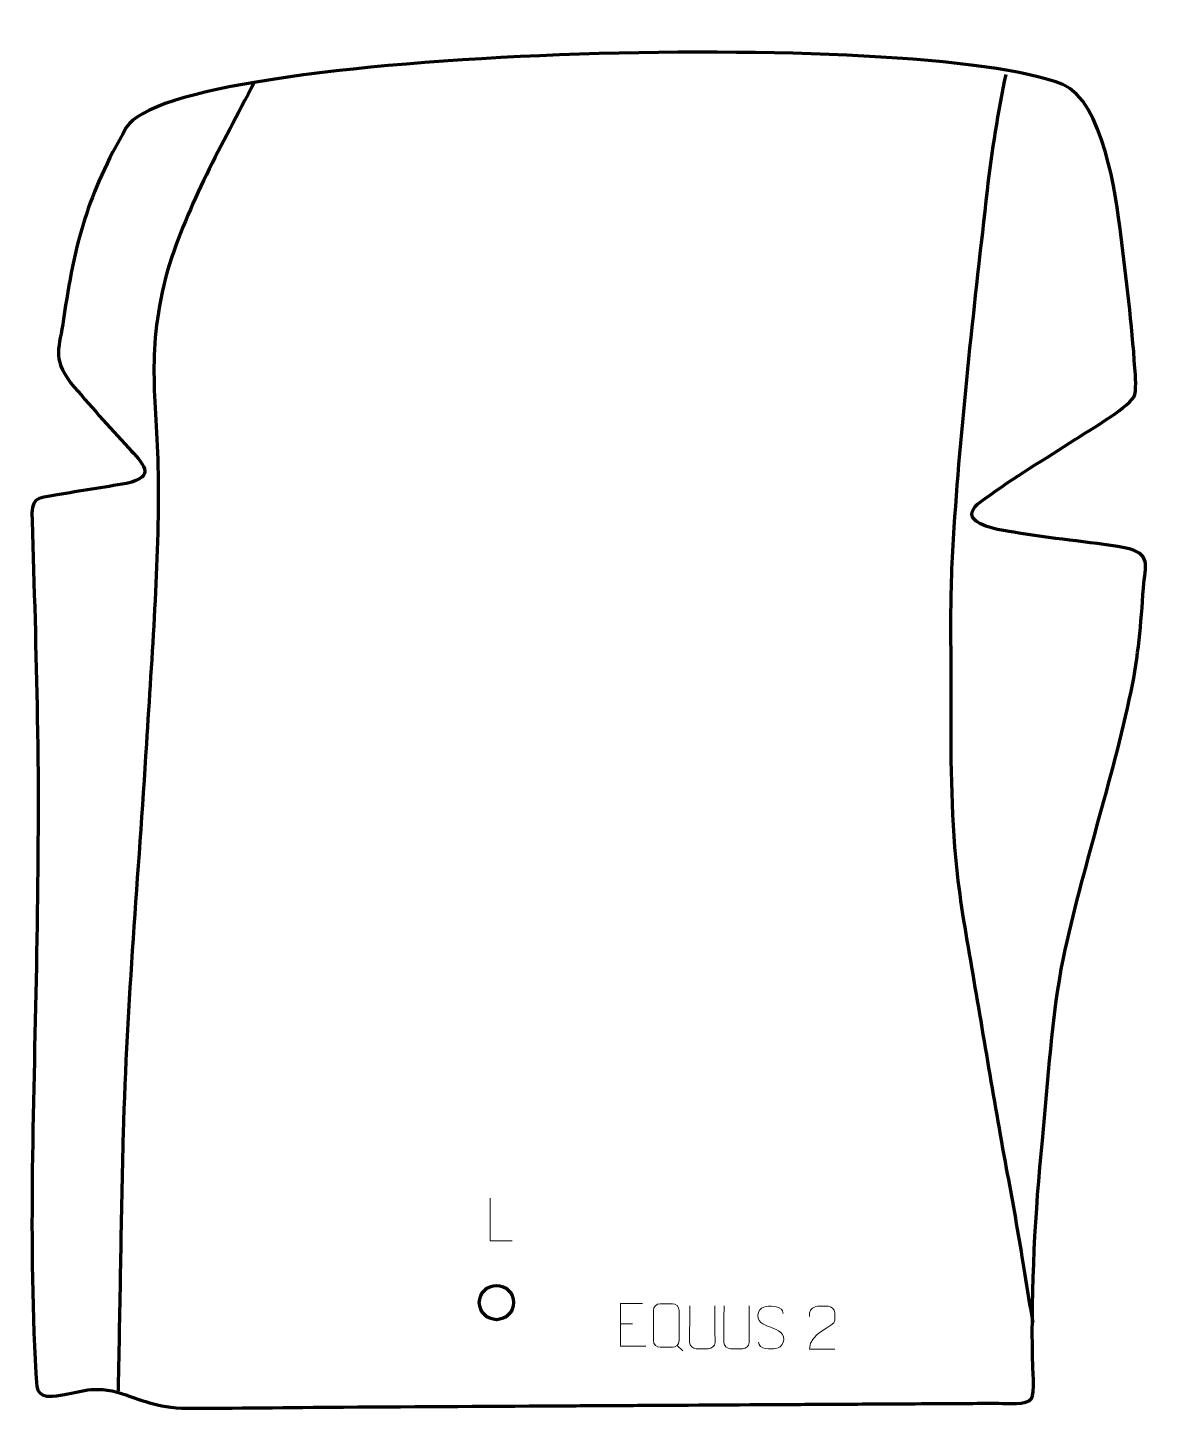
# Model space of a CAD drawing. Header units: millimetres. Extents: x 1394 to 2051, y 91 to 896.
import ezdxf

# ---------------------------------------------------------------- set-up
doc = ezdxf.new("R2010")
doc.units = ezdxf.units.MM
doc.header["$MEASUREMENT"] = 0
doc.layers.add('layer 1', color=7, linetype='Continuous')
doc.layers.add('layer 2', color=7, linetype='Continuous')

msp = doc.modelspace()

# ---------------------------------------------------------------- linework, layer by layer
at = {"layer": 'layer 1', "color": 142, "lineweight": 200}
msp.add_ellipse((1668.1211, 152.4122), major_axis=(10.0209, 0), ratio=0.99999002, dxfattribs=at)
at = {"layer": 'layer 1', "color": 142, "lineweight": 158}
for points, knots in [([(1526.7285, 864.5338), (1507.2566, 827.3126), (1488.4813, 794.6648), (1476.0112, 754.7424), (1476.0112, 754.7424), (1463.3444, 707.6208), (1469.461, 682.3222), (1470.6015, 635.8864), (1470.6015, 635.8864), (1471.1962, 583.8017), (1466.8242, 530.509), (1463.7222, 478.4484), (1463.7222, 478.4484), (1459.0297, 402.4207), (1452.2233, 327.2682), (1450.1779, 251.012), (1450.1779, 251.012), (1448.8987, 202.9067), (1448.3207, 154.8565), (1447.2818, 106.7643), (1447.2818, 106.7643), (1447.2325, 104.4816), (1447.1652, 102.2011), (1447.0903, 99.9191)], [0, 0, 0, 0, 0.14285714, 0.14285714, 0.14285714, 0.14285714, 0.28571429, 0.28571429, 0.28571429, 0.28571429, 0.42857143, 0.42857143, 0.42857143, 0.42857143, 0.57142857, 0.57142857, 0.57142857, 0.57142857, 0.71428571, 0.71428571, 0.71428571, 0.71428571, 1, 1, 1, 1]), ([(1965.421, 869.2), (1960.8591, 846.995), (1957.2212, 824.8177), (1954.5645, 801.3969), (1954.5645, 801.3969), (1947.1854, 736.322), (1939.5229, 670.1794), (1935.1619, 604.8685), (1935.1619, 604.8685), (1933.9121, 586.1511), (1933.2245, 567.4738), (1933.2054, 548.7137), (1933.2054, 548.7137), (1933.2433, 538.8677), (1933.3704, 529.0254), (1933.3546, 519.1786), (1933.3546, 519.1786), (1933.2603, 485.4286), (1932.9701, 451.8654), (1935.5533, 418.1761), (1935.5533, 418.1761), (1937.2017, 397.2119), (1940.5012, 376.5668), (1944.1078, 355.8683), (1944.1078, 355.8683), (1951.3997, 314.1366), (1958.0734, 272.3073), (1965.7701, 230.6449), (1965.7701, 230.6449), (1968.9499, 213.4534), (1972.1055, 196.2751), (1974.8848, 179.0126), (1974.8848, 179.0126), (1975.3816, 175.8989), (1975.8832, 172.7869), (1976.3964, 169.6759), (1976.3964, 169.6759), (1977.9973, 160.0026), (1979.5983, 150.3292), (1981.1992, 140.6559)], [0, 0, 0, 0, 0.09090909, 0.09090909, 0.09090909, 0.09090909, 0.18181818, 0.18181818, 0.18181818, 0.18181818, 0.27272727, 0.27272727, 0.27272727, 0.27272727, 0.36363636, 0.36363636, 0.36363636, 0.36363636, 0.45454545, 0.45454545, 0.45454545, 0.45454545, 0.54545455, 0.54545455, 0.54545455, 0.54545455, 0.63636364, 0.63636364, 0.63636364, 0.63636364, 0.72727273, 0.72727273, 0.72727273, 0.72727273, 0.81818182, 0.81818182, 0.81818182, 0.81818182, 1, 1, 1, 1])]:
    msp.add_open_spline(points, degree=3, knots=knots, dxfattribs=at)
at = {"layer": 'layer 2', "color": 242, "lineweight": 158}
msp.add_open_spline([(2032.5979, 775.6957), (2035.6966, 749.9942), (2039.1855, 723.2834), (2040.8368, 697.522), (2040.8368, 697.522), (2041.074, 693.8216), (2042.0797, 684.1045), (2040.151, 680.8847), (2040.151, 680.8847), (2035.409, 673.6195), (2014.4916, 661.6713), (2006.1408, 656.2176), (2006.1408, 656.2176), (1988.7313, 644.9642), (1969.9553, 633.804), (1953.3341, 621.5846), (1953.3341, 621.5846), (1950.0377, 619.1611), (1943.8715, 615.4412), (1946.2028, 610.4325), (1946.2028, 610.4325), (1950.2475, 604.6395), (1963.432, 603.155), (1970.1976, 601.9268), (1970.1976, 601.9268), (1991.7089, 598.2243), (2013.4894, 596.5414), (2034.849, 592.9405), (2034.849, 592.9405), (2051.0591, 589.3415), (2046.7728, 583.1257), (2045.8354, 569.4906), (2045.8354, 569.4906), (2044.3665, 548.1008), (2042.9607, 530.2213), (2038.6503, 509.0592), (2038.6503, 509.0592), (2027.5008, 456.6121), (2010.3203, 405.67), (1999.1557, 353.4099), (1999.1557, 353.4099), (1992.065, 318.8804), (1990.4117, 282.0887), (1986.836, 246.928), (1986.836, 246.928), (1982.6712, 205.2997), (1980.3067, 161.006), (1981.12, 119.1867), (1981.12, 119.1867), (1981.2025, 114.946), (1982.5565, 99.0697), (1980.5377, 96.3445), (1980.5377, 96.3445), (1977.5622, 92.3279), (1966.2207, 93.5884), (1961.3813, 93.5954), (1961.3813, 93.5954), (1954.6443, 93.605), (1947.9075, 93.5707), (1941.1707, 93.5322), (1941.1707, 93.5322), (1922.0966, 93.4204), (1903.0224, 93.3087), (1883.9483, 93.1969), (1883.9483, 93.1969), (1871.2322, 93.1224), (1858.5162, 93.0479), (1845.8001, 92.9734), (1845.8001, 92.9734), (1814.0099, 92.7871), (1782.2196, 92.6008), (1750.4294, 92.4145), (1750.4294, 92.4145), (1744.0714, 92.3773), (1737.7133, 92.34), (1731.3553, 92.3027), (1731.3553, 92.3027), (1724.9972, 92.2655), (1718.6392, 92.2282), (1712.2812, 92.191), (1712.2812, 92.191), (1667.7748, 91.9301), (1623.2685, 91.6694), (1578.7622, 91.4085), (1578.7622, 91.4085), (1547.309, 91.2169), (1515.7145, 90.6201), (1484.2781, 90.8213), (1484.2781, 90.8213), (1466.4953, 91.5595), (1459.5534, 96.74), (1443.692, 100.8054), (1443.692, 100.8054), (1428.0767, 103.7377), (1422.6809, 98.7393), (1408.8264, 97.7711), (1408.8264, 97.7711), (1398.649, 97.0598), (1399.6881, 103.5326), (1399.1984, 111.1295), (1399.1984, 111.1295), (1394.3672, 195.029), (1398.5678, 280.421), (1399.7467, 364.4988), (1399.7467, 364.4988), (1400.3739, 407.6924), (1400.889, 450.1456), (1400.0304, 493.3682), (1400.0304, 493.3682), (1399.2613, 531.7715), (1398.2587, 570.2275), (1396.9351, 608.6155), (1396.9351, 608.6155), (1396.5411, 622.2104), (1398.5168, 621.5488), (1411.6785, 623.8043), (1411.6785, 623.8043), (1425.1091, 626.085), (1438.737, 628.0001), (1452.1047, 630.5019), (1452.1047, 630.5019), (1470.0151, 634.2583), (1461.6256, 642.2426), (1453.2614, 651.2197), (1453.2614, 651.2197), (1441.9852, 663.4004), (1430.3661, 676.4106), (1419.5987, 689.0377), (1419.5987, 689.0377), (1408.2586, 704.3897), (1413.0778, 709.2994), (1415.3508, 726.2785), (1415.3508, 726.2785), (1421.6588, 770.5202), (1429.4846, 799.4952), (1451.9803, 838.146), (1451.9803, 838.146), (1479.6174, 884.4847), (1916.8183, 896.4757), (1998.695, 863.2136), (1998.695, 863.2136), (2022.3915, 853.5871), (2029.8132, 798.4546), (2032.5979, 775.6957)], degree=3, knots=[0, 0, 0, 0, 0.02702703, 0.02702703, 0.02702703, 0.02702703, 0.05405405, 0.05405405, 0.05405405, 0.05405405, 0.08108108, 0.08108108, 0.08108108, 0.08108108, 0.10810811, 0.10810811, 0.10810811, 0.10810811, 0.13513514, 0.13513514, 0.13513514, 0.13513514, 0.16216216, 0.16216216, 0.16216216, 0.16216216, 0.18918919, 0.18918919, 0.18918919, 0.18918919, 0.21621622, 0.21621622, 0.21621622, 0.21621622, 0.24324324, 0.24324324, 0.24324324, 0.24324324, 0.27027027, 0.27027027, 0.27027027, 0.27027027, 0.2972973, 0.2972973, 0.2972973, 0.2972973, 0.32432432, 0.32432432, 0.32432432, 0.32432432, 0.35135135, 0.35135135, 0.35135135, 0.35135135, 0.37837838, 0.37837838, 0.37837838, 0.37837838, 0.40540541, 0.40540541, 0.40540541, 0.40540541, 0.43243243, 0.43243243, 0.43243243, 0.43243243, 0.45945946, 0.45945946, 0.45945946, 0.45945946, 0.48648649, 0.48648649, 0.48648649, 0.48648649, 0.51351351, 0.51351351, 0.51351351, 0.51351351, 0.54054054, 0.54054054, 0.54054054, 0.54054054, 0.56756757, 0.56756757, 0.56756757, 0.56756757, 0.59459459, 0.59459459, 0.59459459, 0.59459459, 0.62162162, 0.62162162, 0.62162162, 0.62162162, 0.64864865, 0.64864865, 0.64864865, 0.64864865, 0.67567568, 0.67567568, 0.67567568, 0.67567568, 0.7027027, 0.7027027, 0.7027027, 0.7027027, 0.72972973, 0.72972973, 0.72972973, 0.72972973, 0.75675676, 0.75675676, 0.75675676, 0.75675676, 0.78378378, 0.78378378, 0.78378378, 0.78378378, 0.81081081, 0.81081081, 0.81081081, 0.81081081, 0.83783784, 0.83783784, 0.83783784, 0.83783784, 0.86486486, 0.86486486, 0.86486486, 0.86486486, 0.89189189, 0.89189189, 0.89189189, 0.89189189, 0.91891892, 0.91891892, 0.91891892, 0.91891892, 0.94594595, 0.94594595, 0.94594595, 0.94594595, 1, 1, 1, 1], dxfattribs=at)
at = {"layer": 'layer 2', "color": 250, "lineweight": 9}
for points, knots in [([(1677.2979, 188.3965), (1677.2979, 188.3965), (1664.3488, 188.3965), (1664.3488, 188.3965), (1664.3488, 188.3965), (1664.3488, 188.3965), (1664.3488, 213.3501), (1664.3488, 213.3501)], [0, 0, 0, 0, 0.33333333, 0.33333333, 0.33333333, 0.33333333, 1, 1, 1, 1]), ([(1753.3278, 151.8626), (1753.3278, 151.8626), (1740.4539, 151.8626), (1740.4539, 151.8626), (1740.4539, 151.8626), (1740.4539, 151.8626), (1740.4539, 126.909), (1740.4539, 126.909), (1740.4539, 126.909), (1740.4539, 126.909), (1755.3197, 126.909), (1755.3197, 126.909)], [0, 0, 0, 0, 0.25, 0.25, 0.25, 0.25, 0.5, 0.5, 0.5, 0.5, 1, 1, 1, 1]), ([(1763.7004, 151.6843), (1766.0682, 151.6843), (1768.4362, 151.6843), (1770.8042, 151.6843), (1770.8042, 151.6843), (1772.786, 151.7205), (1774.8133, 150.202), (1774.8404, 147.7204), (1774.8404, 147.7204), (1774.8401, 141.8698), (1774.8401, 136.0189), (1774.8404, 130.1675), (1774.8404, 130.1675), (1774.6982, 127.8022), (1772.9907, 126.2959), (1770.8042, 126.2849), (1770.8042, 126.2849), (1768.4302, 126.2854), (1766.0564, 126.2854), (1763.6829, 126.2849), (1763.6829, 126.2849), (1761.723, 126.1777), (1759.7152, 128.0962), (1759.7267, 130.1499), (1759.7267, 130.1499), (1759.727, 136.0239), (1759.727, 141.8977), (1759.7267, 147.7711), (1759.7267, 147.7711), (1759.731, 149.9477), (1761.5092, 151.698), (1763.7004, 151.6843)], [0, 0, 0, 0, 0.11111111, 0.11111111, 0.11111111, 0.11111111, 0.22222222, 0.22222222, 0.22222222, 0.22222222, 0.33333333, 0.33333333, 0.33333333, 0.33333333, 0.44444444, 0.44444444, 0.44444444, 0.44444444, 0.55555556, 0.55555556, 0.55555556, 0.55555556, 0.66666667, 0.66666667, 0.66666667, 0.66666667, 0.77777778, 0.77777778, 0.77777778, 0.77777778, 1, 1, 1, 1]), ([(1795.6109, 150.4115), (1795.6105, 144.872), (1795.7063, 134.6702), (1795.7067, 129.1298), (1795.7067, 129.1298), (1795.5669, 126.8903), (1793.8897, 125.4641), (1791.742, 125.4536), (1791.742, 125.4536), (1789.4101, 125.454), (1787.0782, 125.454), (1784.7467, 125.4536), (1784.7467, 125.4536), (1782.8217, 125.3521), (1780.8496, 127.1686), (1780.8608, 129.1131), (1780.8608, 129.1131), (1780.8611, 134.675), (1780.9565, 144.8504), (1780.9561, 150.4115)], [0, 0, 0, 0, 0.16666667, 0.16666667, 0.16666667, 0.16666667, 0.33333333, 0.33333333, 0.33333333, 0.33333333, 0.5, 0.5, 0.5, 0.5, 0.66666667, 0.66666667, 0.66666667, 0.66666667, 1, 1, 1, 1]), ([(1815.6109, 150.4115), (1815.6105, 144.872), (1815.7063, 134.6702), (1815.7067, 129.1298), (1815.7067, 129.1298), (1815.5669, 126.8903), (1813.8897, 125.4641), (1811.742, 125.4536), (1811.742, 125.4536), (1809.4101, 125.454), (1807.0782, 125.454), (1804.7467, 125.4536), (1804.7467, 125.4536), (1802.8217, 125.3521), (1800.8496, 127.1686), (1800.8608, 129.1131), (1800.8608, 129.1131), (1800.8611, 134.675), (1800.9565, 144.8504), (1800.9561, 150.4115)], [0, 0, 0, 0, 0.16666667, 0.16666667, 0.16666667, 0.16666667, 0.33333333, 0.33333333, 0.33333333, 0.33333333, 0.5, 0.5, 0.5, 0.5, 0.66666667, 0.66666667, 0.66666667, 0.66666667, 1, 1, 1, 1]), ([(1828.2837, 137.9306), (1824.0354, 139.401), (1819.1273, 141.1968), (1821.1324, 146.7171), (1821.1324, 146.7171), (1822.6359, 150.857), (1827.8495, 150.4685), (1831.4531, 149.8674), (1831.4531, 149.8674), (1834.3137, 149.3902), (1835.1784, 148.177), (1835.489, 146.0929)], [0, 0, 0, 0, 0.25, 0.25, 0.25, 0.25, 0.5, 0.5, 0.5, 0.5, 1, 1, 1, 1]), ([(1865.6497, 125.2696), (1860.7353, 125.2699), (1855.8209, 125.2699), (1850.9068, 125.2696), (1850.9068, 125.2696), (1850.9068, 135.2019), (1865.5578, 137.8431), (1865.6497, 142.1534), (1865.6497, 142.1534), (1865.6494, 143.5775), (1865.6494, 145.0012), (1865.6497, 146.4245), (1865.6497, 146.4245), (1865.6328, 148.5016), (1863.51, 150.2264), (1861.839, 150.2437), (1861.839, 150.2437), (1859.7658, 150.2433), (1857.6929, 150.2433), (1855.6205, 150.2437), (1855.6205, 150.2437), (1853.7984, 150.2602), (1850.9737, 148.4681), (1850.9068, 146.3745), (1850.9068, 146.3745), (1850.9068, 146.3745), (1850.9068, 144.3197), (1850.9068, 144.3197)], [0, 0, 0, 0, 0.125, 0.125, 0.125, 0.125, 0.25, 0.25, 0.25, 0.25, 0.375, 0.375, 0.375, 0.375, 0.5, 0.5, 0.5, 0.5, 0.625, 0.625, 0.625, 0.625, 0.75, 0.75, 0.75, 0.75, 1, 1, 1, 1]), ([(1828.2837, 137.9305), (1832.3023, 136.2838), (1837.3318, 134.3955), (1835.4978, 129.0352), (1835.4978, 129.0352), (1834.038, 124.7688), (1829.1272, 125.0255), (1825.4011, 125.5802), (1825.4011, 125.5802), (1822.6511, 125.99), (1821.4302, 127.2035), (1821.0522, 129.3157)], [0, 0, 0, 0, 0.25, 0.25, 0.25, 0.25, 0.5, 0.5, 0.5, 0.5, 1, 1, 1, 1])]:
    msp.add_open_spline(points, degree=3, knots=knots, dxfattribs=at)
for points in [[(1740.4539, 139.9829), (1740.4539, 139.9829), (1747.622, 139.9829), (1747.622, 139.9829)], [(1773.6305, 127.3829), (1773.6305, 127.3829), (1776.8407, 124.176), (1776.8407, 124.176)]]:
    msp.add_open_spline(points, degree=3, dxfattribs=at)

doc.saveas('drawing.dxf')
